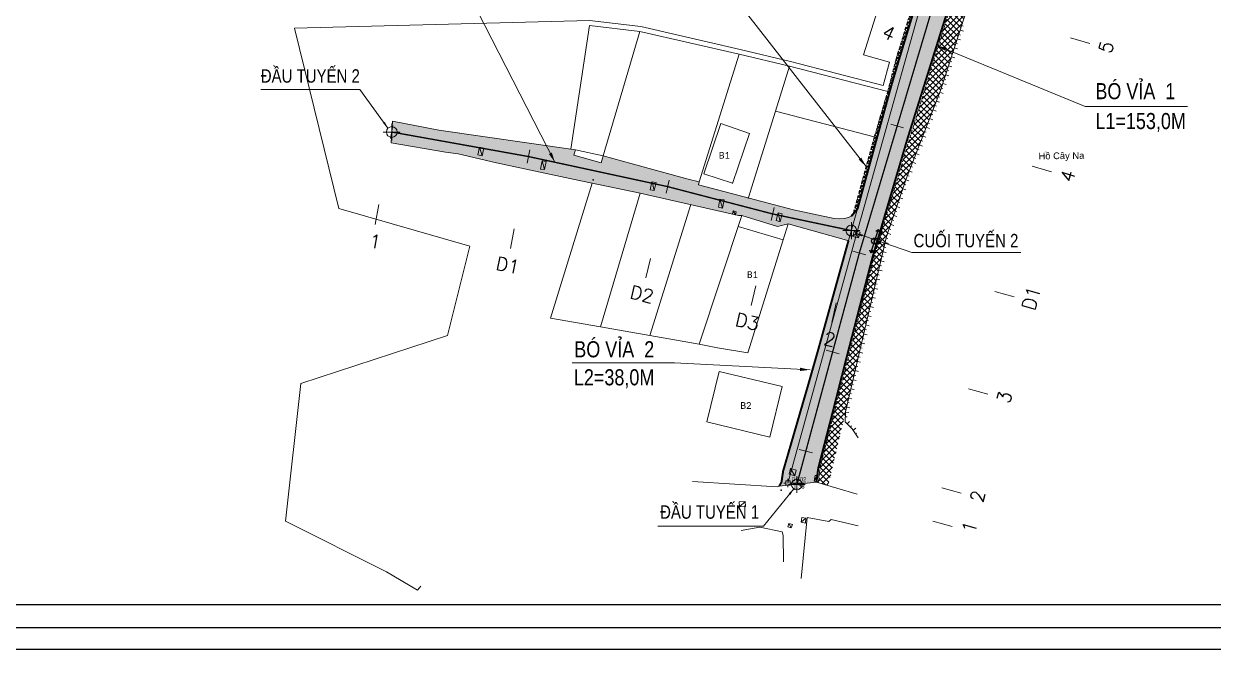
# Model space of a CAD drawing. Header units: metres. Extents: x 596585 to 599449, y 2303977 to 2307363.
# Drawn here: x 598563.7 to 598741.1, y 2304619.1 to 2304712.4 of the extents above; entities that cross this region are included whole.
import ezdxf
from ezdxf.enums import TextEntityAlignment as Align

# ---------------------------------------------------------------- set-up
doc = ezdxf.new("R2010")
doc.units = ezdxf.units.M
doc.header["$MEASUREMENT"] = 0
doc.header["$PDMODE"] = 2
doc.header["$PDSIZE"] = 0.1
doc.linetypes.add('CENTERX2', pattern=[4, 2.5, -0.5, 0.5, -0.5])
doc.linetypes.add('HIDDEN', pattern=[0.375, 0.25, -0.125])
for name, color, linetype in [('Diep_Layer8', 8, 'Continuous'), ('duong', 3, 'Continuous'), ('ga', 5, 'Continuous'), ('GHI CHU', 7, 'Continuous'), ('GHICHU', 7, 'Continuous'), ('KHUNGTEN', 5, 'Continuous'), ('KYHIEU', 250, 'Continuous'), ('pntelev', 2, 'Continuous'), ('thep', 2, 'Continuous'), ('tram', 6, 'Continuous'), ('TUYEN', 7, 'Continuous')]:
    doc.layers.add(name, color=color, linetype=linetype)
for name, color, linetype, lineweight in [('LC Dim', 8, 'Continuous', 18), ('LC Hatch', 252, 'Continuous', 9), ('LC Khac', 4, 'Continuous', 9), ('LC MANH DUT', 35, 'HIDDEN', 5), ('LC Net dam 1', 30, 'Continuous', 30), ('LC Text2', 7, 'Continuous', 25), ('Level 10', 7, 'Continuous', 0), ('Level 46', 7, 'Continuous', 0)]:
    doc.layers.add(name, color=color, linetype=linetype, lineweight=lineweight)
doc.styles.add('ghi chu', font='arial.ttf')
doc.styles.add('Legend', font='calibri.ttf')
doc.styles.add('STYLE1', font='')
doc.styles.add('T2', font='', dxfattribs={"width": 0.8})
doc.styles.add('TENCOC', font='Vnromanc.shx')
doc.styles.get('STYLE1').set_extended_font_data('.VnArial')
doc.styles.get('T2').set_extended_font_data('.VnArialH')
doc.dimstyles.get("Standard").update_dxf_attribs({"dimtxt": 0.18, "dimasz": 0.18, "dimexe": 0.18, "dimexo": 0.0625, "dimgap": 0.09, "dimtad": 0, "dimtih": 1, "dimtoh": 1, "dimdec": 4, "dimzin": 0, "dimdsep": 46, "dimtxsty": 'Standard', "dimcen": 0.09, "dimadec": 0, "dimazin": 0, "dimtfac": 1, "dimtdec": 4, "dimtofl": 0, "dimtmove": 0, "dimatfit": 3, "dimfxl": 1, "dimtolj": 1, "dimtzin": 0, "dimarcsym": 0})

# ---------------------------------------------------------------- blocks, each defined once
blk = doc.blocks.new('dj')
at = {"layer": 'Diep_Layer8', "color": 6}
blk.add_line((598291.76, 2304639.49), (598295.46, 2304639.49), dxfattribs=at)
for points in [[(598292.14, 2304639.81), (598291.76, 2304639.49)], [(598292.14, 2304639.17), (598291.76, 2304639.49)], [(598295.07, 2304639.81), (598295.46, 2304639.49)], [(598295.07, 2304639.17), (598295.46, 2304639.49)]]:
    blk.add_lwpolyline(points, dxfattribs=at)
blk.add_circle((598293.61, 2304639.49), 0.459, dxfattribs=at)
blk = doc.blocks.new('dc')
at = {"layer": 'KYHIEU', "color": 1, "lineweight": 0}
blk.add_lwpolyline([(-0.5, -0.5), (0.5, -0.5), (0.5, 0.5), (-0.5, 0.5)], close=True, dxfattribs=at)
at = {"layer": 'KYHIEU', "color": 1, "lineweight": 0, "const_width": 0.025}
blk.add_lwpolyline([(-0.04, 0, 1), (0.04, 0, 1)], format="xyb", close=True, dxfattribs=at)
at = {"layer": 'KYHIEU', "color": 1, "lineweight": 0}
for points in [[(0, 0.5), (0, 1)], [(0.5, 0), (1, 0)], [(-0.5, 0), (-1, 0)], [(0, -0.5), (0, -1)]]:
    blk.add_lwpolyline(points, dxfattribs=at)
blk = doc.blocks.new('a2')
at = {"layer": 'Defpoints', "flags": 128}
blk.add_lwpolyline([(297, 102.51), (0, 102.51), (0, -102.51), (297, -102.51)], close=True, dxfattribs=at)
at = {"layer": 'KHUNGTEN'}
blk.add_lwpolyline([(295.89, -100.5), (10, -100.5), (10, 101.39), (295.89, 101.39)], close=True, dxfattribs=at)
at = {"layer": 'thep'}
blk.add_lwpolyline([(293.77, -98.38), (12.11, -98.38), (12.11, 99.28), (293.77, 99.28)], close=True, dxfattribs=at)
blk = doc.blocks.new('bu lon')
at = {"layer": 'LC Khac', "color": 9}
for p, q in [((0.79, 0), (-0.79, 0)), ((0, -0.79), (0, 0.79))]:
    blk.add_line(p, q, dxfattribs=at)
at = {"layer": 'LC Khac', "color": 7}
blk.add_circle((0, 0), 0.5, dxfattribs=at)
blk = doc.blocks.new('MM')
at = {"layer": 'LC Khac', "xscale": 2.289702860291335, "yscale": 2.289702860291335, "zscale": 2.289702860291335}
blk.add_blockref('bu lon', (0, 0), dxfattribs=at)
blk = doc.blocks.new('COCTRENTUYEN')
at = {"layer": 'TUYEN', "color": 2, "lineweight": 0}
for p, q in [((40.81, 66.62), (43.69, 65.76)), ((-60.26, 53.55), (-60.61, 51.58)), ((14.01, 53.74), (15.93, 53.17)), ((-39.83, 49.89), (-40.21, 47.92)), ((35.1, 47.45), (37.97, 46.6)), ((-19.05, 45.39), (-19.51, 43.44)), ((-3.37, 41.31), (-3.83, 39.37)), ((8.33, 38.84), (7.92, 36.89)), ((8.37, 34.81), (10.3, 34.26)), ((29.54, 28.8), (32.42, 27.98)), ((4.37, 20.01), (6.3, 19.49)), ((25.61, 14.27), (28.51, 13.49)), ((0.37, 5.22), (2.31, 4.7)), ((-0.97, 0.26), (0.97, -0.26)), ((21.61, -0.52), (24.51, -1.3)), ((20.27, -5.48), (23.17, -6.26))]:
    blk.add_line(p, q, dxfattribs=at)
at = {"layer": 'TUYEN', "color": 4, "lineweight": 0}
for p, q in [((-62.37, 41.74), (-62.9, 38.78)), ((-42.15, 38.11), (-42.74, 35.17)), ((-21.83, 33.72), (-22.52, 30.8)), ((-6.12, 29.63), (-6.81, 26.71)), ((5.86, 27.1), (5.24, 24.17))]:
    blk.add_line(p, q, dxfattribs=at)
at = {"layer": 'TUYEN', "color": 1, "linetype": 'CENTERX2', "lineweight": 40, "const_width": 0.2}
blk.add_lwpolyline([(0, 0), (9.33, 34.54), (26.36, 91.65), (41.92, 141.27), (44.53, 156.91), (53.43, 191.27, -0.195591), (64.67, 206.38), (105, 230.82), (130.47, 246.16), (140.63, 251.35), (151.4, 256.94)], format="xyb", dxfattribs=at)
blk.add_lwpolyline([(-60.43, 52.56), (-40.02, 48.9), (-19.28, 44.42), (-3.6, 40.34), (8.13, 37.86)], dxfattribs=at)
at = {"layer": 'LC MANH DUT', "xscale": 0.6987324145411622, "yscale": 0.6987324145411622, "zscale": 0.6987324145411622, "rotation": 359.999216292062}
for p in [(-60.43, 52.56), (8.13, 37.86), (0, 0)]:
    blk.add_blockref('MM', p, dxfattribs=at)
at = {"layer": 'LC Text2', "style": 'T2', "width": 0.8}
for s, p in [('®Çu tuyÕn 2', (-79.97, 59.92, 0)), ('cuèi tuyÕn 2', (17.41, 35.37, 0)), ('®Çu tuyÕn 1', (-20.4, -5.11, 0))]:
    blk.add_text(s, height=2, rotation=0.0008, dxfattribs=at).set_placement(p)
at = {"layer": 'TUYEN', "color": 3, "lineweight": 0, "style": 'TENCOC'}
blk.add_text('4', height=2, rotation=334.3625, dxfattribs=at).set_placement((12.52, 66.77))
at = {"layer": 'TUYEN', "color": 2, "lineweight": 0, "style": 'TENCOC'}
for s, rotation, p in [('5', 73.401, (46.85, 64.12)), ('4', 73.401, (41.12, 44.91)), ('D1', 74.1382, (35.45, 25.83)), ('3', 74.8754, (31.71, 11.93)), ('2', 74.8754, (27.71, -2.86)), ('1', 74.8754, (26.49, -7.41))]:
    blk.add_text(s, height=2, rotation=rotation, dxfattribs=at).set_placement(p)
at = {"layer": 'TUYEN', "color": 4, "lineweight": 0, "style": 'TENCOC'}
for s, rotation, p in [('1', 349.8332, (-63.94, 35.42)), ('D1', 348.8133, (-45.05, 32.06)), ('D2', 346.6036, (-25.05, 27.8)), ('D3', 346.7523, (-9.33, 23.71)), ('2', 348.0908, (3.86, 20.88))]:
    blk.add_text(s, height=2, rotation=rotation, dxfattribs=at).set_placement(p)
at = {"layer": 'LC Dim', "lineweight": 0}
for points in [[(-61, 53.14), (-65.18, 58.89), (-79.95, 58.89)], [(8.82, 37.46, 0), (17.16, 34.58, 0), (33.42, 34.58, 0)], [(-0.46, -0.65, 0), (-4.96, -6.24, 0), (-20.75, -6.24, 0)]]:
    blk.add_leader(points, dimstyle='Standard', override={"dimasz": 1, "dimgap": 0.09, "dimtad": 0, "dimdsep": 0, "dimtix": 1, "dimlwd": 0, "dimlwe": 0}, dxfattribs=at)

msp = doc.modelspace()

# ---------------------------------------------------------------- hatches: boundary and pattern name
at = {"layer": 'Diep_Layer8', "linetype": 'Continuous', "lineweight": 0}
h = msp.add_hatch(dxfattribs=at)
h.set_pattern_fill('ANSI37', color=256, scale=5, angle=90)
h.set_pattern_definition([(135, (598794.32397, 2304714.68224), (-0.4419417, -0.4419417), []), (225, (598794.32397, 2304714.68224), (0.4419417, -0.4419417), [])])
h.paths.add_polyline_path([(598707.916, 2304725.379), (598708.894, 2304730.005), (598715.459, 2304749.771), (598719.115, 2304757.639), (598721.071, 2304765.885), (598726.487, 2304782.815), (598724.217, 2304783.924), (598726.765, 2304789.742), (598725.873, 2304790.199), (598723.609, 2304784.33), (598721.826, 2304778.186), (598721.755, 2304777.965), (598722.024, 2304777.878), (598718.343, 2304766.689), (598715.317, 2304757.384), (598709.663, 2304739.512), (598703.895, 2304721.14), (598695.775, 2304695.029), (598690.552, 2304677.612), (598686.539, 2304661.891), (598682.453, 2304646.05), (598682.237, 2304643.921), (598683.702, 2304643.493), (598692.425, 2304680.631), (598695.277, 2304689.106), (598700.478, 2304702.415)])
h = msp.add_hatch(dxfattribs=at)
h.set_pattern_fill('ANSI37', color=256, scale=3, angle=90)
h.set_pattern_definition([(135, (598794.32397, 2304714.68224), (-0.265165, -0.265165), []), (225, (598794.32397, 2304714.68224), (0.265165, -0.265165), [])])
edge = h.paths.add_edge_path()
edge.add_line((598698.751, 2304721.855), (598700.003, 2304725.738))
edge.add_line((598700.003, 2304725.738), (598699.73, 2304726.233))
edge.add_line((598699.73, 2304726.233), (598699.636, 2304725.709))
edge.add_line((598699.636, 2304725.709), (598698.327, 2304721.62))
edge.add_line((598698.327, 2304721.62), (598695.73, 2304713.282))
edge.add_line((598695.73, 2304713.282), (598693.837, 2304707.156))
edge.add_line((598693.837, 2304707.156), (598692.586, 2304702.279))
edge.add_line((598692.586, 2304702.279), (598690.59, 2304695.5))
edge.add_line((598690.59, 2304695.5), (598687.394, 2304683.914))
edge.add_line((598687.394, 2304683.914), (598688.077, 2304684.751))
edge.add_line((598688.077, 2304684.751), (598688.785, 2304687.346))
edge.add_line((598688.785, 2304687.346), (598693.04, 2304702.842))
edge.add_line((598693.04, 2304702.842), (598694.253, 2304706.96))
edge.add_line((598694.253, 2304706.96), (598696.137, 2304713.164))
edge.add_line((598696.137, 2304713.164), (598698.789, 2304721.834))
at = {"layer": 'LC Hatch', "linetype": 'HIDDEN', "lineweight": 0, "ltscale": 2.5}
h = msp.add_hatch(dxfattribs=at)
h.set_pattern_fill('AR-SAND', color=256, scale=0.5, angle=90)
h.set_pattern_definition([(127.5, (0, 0), (-0.9634118845, -0.03149667905), [0, -0.76, 0, -0.85, 0, -0.8125]), (97.5, (0, 0), (-1.4110730326, 0.8848883526), [0, -0.41, 0, -0.685, 0, -0.2625]), (57.5, (-4e-17, -0.615), (-0.00282952677, 1.55707093088), [0, -0.25, 0, -0.9, 0, -1.175]), (47.5, (-4e-17, -0.615), (-0.4388377825, 1.5030633023), [0, -0.125, 0, -0.59, 0, -0.675])])
h.paths.add_polyline_path([(598725.873, 2304790.199), (598725.691, 2304799.768), (598727.758, 2304807.872), (598728.516, 2304811.059), (598728.981, 2304813.011), (598729.31, 2304814.302), (598730.219, 2304818.39), (598731.534, 2304822.932), (598734.135, 2304832.136), (598735.774, 2304838.237), (598736.9, 2304841.026), (598739.96, 2304843.165), (598739.049, 2304844.276), (598742.775, 2304846.845), (598744.091, 2304847.911), (598749.356, 2304851.358), (598753.979, 2304854.255), (598757.952, 2304856.668), (598761.563, 2304858.746), (598765.024, 2304860.903), (598766.468, 2304861.572), (598769.883, 2304863.818), (598776.646, 2304867.917), (598784.591, 2304872.841), (598791.531, 2304876.896), (598795.282, 2304879.234), (598799.419, 2304881.734), (598806.419, 2304885.731), (598809.194, 2304887.569), (598809.363, 2304887.366), (598813.37, 2304889.811), (598815.837, 2304891.126), (598818.104, 2304892.45), (598821.651, 2304894.763), (598824.701, 2304896.386), (598823.845, 2304898.325), (598820.949, 2304896.977), (598808.446, 2304891.556), (598804.272, 2304888.298), (598800.814, 2304886.255), (598796.868, 2304883.962), (598785.074, 2304877.111), (598781.27, 2304874.823), (598777.708, 2304872.797), (598767.315, 2304867.18), (598765.608, 2304866.127), (598747.746, 2304854.766), (598737.644, 2304848.838), (598736.017, 2304847.534), (598732.275, 2304843.087), (598733.289, 2304842.288), (598733.087, 2304841.821), (598730.533, 2304836.867), (598726.996, 2304821.358), (598725, 2304815.335), (598724.929, 2304811.794), (598722.688, 2304805.26), (598719.938, 2304796.668), (598718.611, 2304793.013), (598718.926, 2304792.903), (598716.251, 2304781.576), (598716.011, 2304780.366), (598711.943, 2304766.604), (598708.327, 2304754.291), (598707.526, 2304751.514), (598705.885, 2304746.709), (598704.786, 2304742.751), (598704.047, 2304739.412), (598703.88, 2304739.374), (598701.684, 2304731.753), (598700.525, 2304728.067), (598700.003, 2304725.738), (598698.751, 2304721.855), (598698.789, 2304721.834), (598696.137, 2304713.164), (598694.253, 2304706.96), (598693.04, 2304702.842), (598688.785, 2304687.346), (598688.077, 2304684.751), (598686.739, 2304680.057), (598682.182, 2304663.63), (598680.959, 2304659.339), (598676.991, 2304645.685), (598676.739, 2304644.007), (598676.4, 2304643.428), (598681.955, 2304644.003), (598682.231, 2304646.111), (598686.295, 2304661.976), (598690.356, 2304677.655), (598695.519, 2304695.167), (598703.677, 2304721.191), (598709.433, 2304739.612), (598715.186, 2304757.546), (598718.109, 2304766.677), (598721.826, 2304778.186), (598723.609, 2304784.33)])
at = {"layer": 'LC Hatch', "linetype": 'Continuous', "lineweight": 0}
h = msp.add_hatch(dxfattribs=at)
h.set_pattern_fill('AR-CONC', color=256, scale=0.3, angle=90)
h.set_pattern_definition([(140, (598794.324, 2304714.6822), (0.188256, 2.15178), [0.225, -2.475]), (85, (598794.324, 2304714.6822), (-2.256576, -0.416254), [0.18, -1.98]), (190.4514, (598794.3397, 2304714.8616), (-2.06832, 1.735527), [0.19122, -2.103426]), (136.1842, (598793.724, 2304714.6822), (0.496558, 3.201724), [0.3375, -3.7125]), (186.6356, (598793.7653, 2304714.949), (-2.922356, 2.803986), [0.28683, -3.15514]), (81.1842, (598793.724, 2304714.6822), (-2.922356, 2.803986), [0.27, -2.97]), (111, (598793.874, 2304714.9822), (1.207857, 1.790721), [0.225, -2.475]), (56, (598793.874, 2304714.9822), (-2.17545, 0.729946), [0.18, -1.98]), (161.4514, (598793.9746, 2304715.1315), (-0.967593, 2.520667), [0.19122, -2.103426]), (127.5, (598794.324, 2304714.68224), (-0.9986816, 0.0364796), [0, -1.956, 0, -2.01, 0, -1.9875]), (97.5, (598794.324, 2304714.6822), (-1.183235, 0.7892086), [0, -1.146, 0, -1.911, 0, -0.7575]), (57.5, (598794.324, 2304714.01324), (0.0676646, 1.6014673), [0, -0.75, 0, -2.34, 0, -3.105]), (47.5, (598794.324, 2304713.7132), (-0.300315, 1.749559), [0, -0.975, 0, -1.554, 0, -2.205])])
h.paths.add_polyline_path([(598654.475, 2304691.463), (598650.155, 2304692.668), (598649.857, 2304691.624), (598645.785, 2304692.776), (598646.022, 2304693.563), (598625.599, 2304696.493), (598618.71, 2304697.839), (598618.491, 2304694.629), (598626.627, 2304693.219), (598628.52, 2304692.961), (598634.211, 2304691.628), (598645.855, 2304689.132), (598655.656, 2304687.121), (598670.319, 2304683.793), (598670.822, 2304683.769), (598676.161, 2304682.138), (598677.754, 2304682.533), (598686.438, 2304680.116), (598686.739, 2304680.057), (598688.077, 2304684.751), (598687.394, 2304683.914), (598687.145, 2304683.661), (598686.735, 2304683.471), (598686.147, 2304683.332), (598685.351, 2304683.267), (598684.617, 2304683.356), (598678.52, 2304684.629), (598664.341, 2304688.332), (598664.48, 2304688.793), (598662.818, 2304689.206)])

# ---------------------------------------------------------------- linework, layer by layer
at = {"layer": 'Diep_Layer8', "linetype": 'Continuous', "lineweight": 0}
for p, q in [((598703.617, 2304712.105), (598703.854, 2304712.028)), ((598702.969, 2304710.107), (598703.445, 2304709.953)), ((598703.185, 2304710.773), (598703.423, 2304710.696)), ((598703.401, 2304711.439), (598703.876, 2304711.285)), ((598702.322, 2304708.109), (598702.56, 2304708.032)), ((598702.538, 2304708.775), (598703.014, 2304708.621)), ((598702.754, 2304709.441), (598702.992, 2304709.364)), ((598701.891, 2304706.777), (598702.129, 2304706.7)), ((598702.107, 2304707.443), (598702.582, 2304707.289)), ((598701.244, 2304704.779), (598701.72, 2304704.625)), ((598701.46, 2304705.445), (598701.697, 2304705.368)), ((598701.675, 2304706.111), (598702.151, 2304705.957)), ((598700.597, 2304702.782), (598700.835, 2304702.705)), ((598700.812, 2304703.448), (598701.288, 2304703.294)), ((598701.028, 2304704.114), (598701.266, 2304704.036)), ((598699.865, 2304700.846), (598700.33, 2304700.664)), ((598700.119, 2304701.498), (598700.352, 2304701.407)), ((598700.374, 2304702.15), (598700.84, 2304701.968)), ((598699.355, 2304699.542), (598699.821, 2304699.36)), ((598699.61, 2304700.194), (598699.843, 2304700.103)), ((598698.591, 2304697.586), (598698.824, 2304697.495)), ((598698.846, 2304698.238), (598699.311, 2304698.056)), ((598699.1, 2304698.89), (598699.333, 2304698.799)), ((598697.826, 2304695.63), (598698.292, 2304695.448)), ((598698.081, 2304696.282), (598698.314, 2304696.191)), ((598698.336, 2304696.934), (598698.802, 2304696.752)), ((598697.317, 2304694.326), (598697.783, 2304694.144)), ((598697.572, 2304694.978), (598697.804, 2304694.887)), ((598696.552, 2304692.37), (598696.785, 2304692.279)), ((598696.807, 2304693.022), (598697.273, 2304692.84)), ((598697.062, 2304693.674), (598697.295, 2304693.583)), ((598695.788, 2304690.414), (598696.254, 2304690.232)), ((598696.043, 2304691.066), (598696.276, 2304690.975)), ((598696.298, 2304691.718), (598696.763, 2304691.536)), ((598695.047, 2304688.424), (598695.284, 2304688.344)), ((598695.271, 2304689.087), (598695.745, 2304688.928)), ((598695.533, 2304689.762), (598695.766, 2304689.671)), ((598694.601, 2304687.097), (598694.838, 2304687.017)), ((598694.824, 2304687.76), (598695.298, 2304687.601)), ((598693.931, 2304685.107), (598694.405, 2304684.947)), ((598694.154, 2304685.77), (598694.391, 2304685.69)), ((598694.378, 2304686.433), (598694.852, 2304686.274)), ((598693.261, 2304683.116), (598693.498, 2304683.037)), ((598693.485, 2304683.78), (598693.958, 2304683.62)), ((598693.708, 2304684.443), (598693.945, 2304684.363)), ((598692.815, 2304681.789), (598693.052, 2304681.71)), ((598693.038, 2304682.453), (598693.512, 2304682.293)), ((598692.214, 2304679.731), (598692.7, 2304679.616)), ((598692.374, 2304680.412), (598692.617, 2304680.355)), ((598692.592, 2304681.126), (598693.065, 2304680.966)), ((598691.893, 2304678.368), (598692.38, 2304678.254)), ((598692.053, 2304679.049), (598692.297, 2304678.992)), ((598691.413, 2304676.323), (598691.657, 2304676.266)), ((598691.573, 2304677.005), (598692.06, 2304676.891)), ((598691.733, 2304677.686), (598691.977, 2304677.629)), ((598690.933, 2304674.279), (598691.42, 2304674.165)), ((598691.093, 2304674.961), (598691.336, 2304674.903)), ((598691.253, 2304675.642), (598691.74, 2304675.528)), ((598690.613, 2304672.916), (598691.1, 2304672.802)), ((598690.773, 2304673.598), (598691.016, 2304673.541)), ((598690.133, 2304670.872), (598690.376, 2304670.815)), ((598690.293, 2304671.553), (598690.779, 2304671.439)), ((598690.453, 2304672.235), (598690.696, 2304672.178)), ((598689.813, 2304669.509), (598690.056, 2304669.452)), ((598689.973, 2304670.19), (598690.459, 2304670.076)), ((598689.332, 2304667.465), (598689.819, 2304667.35)), ((598689.492, 2304668.146), (598689.736, 2304668.089)), ((598689.652, 2304668.828), (598690.139, 2304668.713)), ((598688.852, 2304665.42), (598689.095, 2304665.363)), ((598689.012, 2304666.102), (598689.499, 2304665.987)), ((598689.172, 2304666.783), (598689.416, 2304666.726)), ((598688.532, 2304664.057), (598688.775, 2304664)), ((598688.692, 2304664.739), (598689.179, 2304664.624)), ((598688.052, 2304662.013), (598688.539, 2304661.899)), ((598688.212, 2304662.694), (598688.455, 2304662.637)), ((598688.372, 2304663.376), (598688.859, 2304663.262)), ((598687.732, 2304660.65), (598688.218, 2304660.536)), ((598687.892, 2304661.332), (598688.135, 2304661.274)), ((598687.251, 2304658.606), (598687.495, 2304658.549)), ((598687.411, 2304659.287), (598687.898, 2304659.173)), ((598687.572, 2304659.969), (598687.815, 2304659.911)), ((598686.771, 2304656.561), (598687.258, 2304656.447)), ((598686.931, 2304657.243), (598687.175, 2304657.186)), ((598687.091, 2304657.924), (598687.578, 2304657.81)), ((598686.451, 2304655.198), (598686.938, 2304655.084)), ((598686.611, 2304655.88), (598686.855, 2304655.823)), ((598686.271, 2304653.741), (598686.521, 2304653.734)), ((598686.289, 2304654.441), (598686.789, 2304654.427)), ((598686.536, 2304652.728), (598686.888, 2304653.082)), ((598687.033, 2304652.234), (598687.209, 2304652.412)), ((598687.414, 2304651.788), (598687.835, 2304652.058)), ((598687.792, 2304651.199), (598688.002, 2304651.334))]:
    msp.add_line(p, q, dxfattribs=at)
at = {"layer": 'duong', "linetype": 'HIDDEN', "lineweight": 0, "ltscale": 2}
for p, q in [((598693.837, 2304707.156), (598695.73, 2304713.282)), ((598692.586, 2304702.279), (598693.837, 2304707.156)), ((598690.59, 2304695.5), (598692.586, 2304702.279)), ((598690.59, 2304695.5), (598687.394, 2304683.914))]:
    msp.add_line(p, q, dxfattribs=at)
at = {"layer": 'duong', "color": 4, "linetype": 'Continuous', "lineweight": 0}
for p, q in [((598694.253, 2304706.96), (598696.137, 2304713.164)), ((598693.04, 2304702.842), (598694.253, 2304706.96)), ((598688.785, 2304687.346), (598693.04, 2304702.842)), ((598618.71, 2304697.839), (598618.491, 2304694.629)), ((598625.599, 2304696.493), (598618.71, 2304697.839)), ((598646.022, 2304693.563), (598625.599, 2304696.493)), ((598618.491, 2304694.629), (598626.627, 2304693.219)), ((598626.627, 2304693.219), (598628.52, 2304692.961)), ((598628.52, 2304692.961), (598634.211, 2304691.628)), ((598645.785, 2304692.776), (598646.022, 2304693.563)), ((598649.857, 2304691.624), (598645.785, 2304692.776)), ((598646.022, 2304693.563), (598650.155, 2304692.668)), ((598650.155, 2304692.668), (598649.857, 2304691.624)), ((598654.475, 2304691.463), (598650.155, 2304692.668)), ((598634.211, 2304691.628), (598645.855, 2304689.132)), ((598662.818, 2304689.206), (598654.475, 2304691.463)), ((598645.855, 2304689.132), (598655.656, 2304687.121)), ((598664.48, 2304688.793), (598662.818, 2304689.206)), ((598664.341, 2304688.332), (598664.48, 2304688.793)), ((598655.656, 2304687.121), (598670.319, 2304683.793)), ((598678.52, 2304684.629), (598664.341, 2304688.332)), ((598688.077, 2304684.751), (598688.785, 2304687.346)), ((598670.319, 2304683.793), (598670.822, 2304683.769)), ((598676.161, 2304682.138), (598670.822, 2304683.769)), ((598684.617, 2304683.356), (598678.52, 2304684.629)), ((598685.351, 2304683.267), (598684.617, 2304683.356)), ((598686.147, 2304683.332), (598685.351, 2304683.267)), ((598686.735, 2304683.471), (598686.147, 2304683.332)), ((598687.145, 2304683.661), (598686.735, 2304683.471)), ((598687.394, 2304683.914), (598687.145, 2304683.661)), ((598688.077, 2304684.751), (598687.394, 2304683.914)), ((598676.161, 2304682.138), (598677.754, 2304682.533)), ((598686.438, 2304680.116), (598677.754, 2304682.533)), ((598682.182, 2304663.63), (598686.739, 2304680.057)), ((598686.739, 2304680.057), (598686.438, 2304680.116)), ((598684.649, 2304655.487), (598689.82, 2304675.63)), ((598680.959, 2304659.339), (598682.182, 2304663.63)), ((598676.991, 2304645.685), (598680.959, 2304659.339)), ((598663.45, 2304644.135), (598676.11, 2304643.335)), ((598676.739, 2304644.007), (598676.991, 2304645.685)), ((598676.11, 2304643.335), (598676.4, 2304643.428)), ((598676.4, 2304643.428), (598676.739, 2304644.007)), ((598679.695, 2304629.672), (598680.55, 2304638.755)), ((598680.55, 2304638.755), (598683.821, 2304638.144)), ((598673.521, 2304637.281), (598670.712, 2304636.792)), ((598676.828, 2304636.596), (598673.521, 2304637.281)), ((598683.821, 2304638.144), (598684.143, 2304638.425)), ((598684.143, 2304638.425), (598688.178, 2304637.502)), ((598676.977, 2304636.085), (598676.828, 2304636.596)), ((598677.054, 2304632.138), (598676.977, 2304636.085))]:
    msp.add_line(p, q, dxfattribs=at)
at = {"layer": 'duong', "color": 4, "linetype": 'Continuous', "lineweight": 0, "flags": 128}
for points in [[(598721.826, 2304778.186), (598718.109, 2304766.677), (598715.186, 2304757.546), (598709.433, 2304739.612), (598703.677, 2304721.191), (598695.519, 2304695.167), (598690.356, 2304677.655), (598686.295, 2304661.976), (598682.231, 2304646.111), (598681.955, 2304644.003), (598688.035, 2304642.228)], [(598686.739, 2304680.057), (598688.077, 2304684.751)], [(598688.077, 2304684.751), (598686.739, 2304680.057)], [(598681.955, 2304644.003), (598676.4, 2304643.428)]]:
    msp.add_lwpolyline(points, dxfattribs=at)
at = {"layer": 'duong', "linetype": 'HIDDEN', "lineweight": 0, "ltscale": 2, "flags": 128}
msp.add_lwpolyline([(598682.237, 2304643.921), (598682.453, 2304646.05), (598686.539, 2304661.891), (598690.552, 2304677.612), (598695.775, 2304695.029), (598703.895, 2304721.14), (598709.663, 2304739.512), (598715.317, 2304757.384), (598718.343, 2304766.689), (598722.024, 2304777.878)], dxfattribs=at)
at = {"layer": 'ga', "linetype": 'Continuous', "lineweight": 0}
for p, q in [((598631.442, 2304692.803), (598631.705, 2304693.956)), ((598631.705, 2304693.956), (598632.335, 2304693.843)), ((598632.072, 2304692.691), (598632.335, 2304693.843)), ((598640.795, 2304690.708), (598641.036, 2304691.938)), ((598641.388, 2304690.63), (598640.795, 2304690.708)), ((598641.388, 2304690.63), (598641.622, 2304691.823)), ((598687.393, 2304680.657), (598687.626, 2304681.532)), ((598688.237, 2304680.435), (598688.469, 2304681.31)), ((598687.393, 2304680.657), (598688.237, 2304680.435)), ((598681.637, 2304644.142), (598682.083, 2304644.985)), ((598671.344, 2304641.111), (598670.438, 2304641.076)), ((598670.438, 2304641.076), (598670.467, 2304640.331)), ((598671.344, 2304641.111), (598670.467, 2304640.331)), ((598671.344, 2304641.111), (598671.372, 2304640.366)), ((598671.372, 2304640.366), (598670.467, 2304640.331)), ((598679.686, 2304638.048), (598679.754, 2304638.764)), ((598680.368, 2304638.63), (598679.686, 2304638.048)), ((598680.3, 2304637.914), (598679.686, 2304638.048)), ((598680.3, 2304637.914), (598680.368, 2304638.63))]:
    msp.add_line(p, q, dxfattribs=at)
at = {"layer": 'ga', "linetype": 'Continuous', "lineweight": 0, "flags": 128}
for points in [[(598632.072, 2304692.691), (598631.705, 2304693.956)], [(598631.442, 2304692.803), (598632.072, 2304692.691)], [(598641.036, 2304691.938), (598641.622, 2304691.823)], [(598641.388, 2304690.63), (598641.036, 2304691.938)], [(598657.135, 2304687.626), (598657.409, 2304688.82)], [(598657.409, 2304688.82), (598658.024, 2304688.679)], [(598657.444, 2304688.812), (598657.751, 2304687.485)], [(598657.751, 2304687.485), (598658.024, 2304688.679)], [(598657.751, 2304687.485), (598657.135, 2304687.626)], [(598667.335, 2304685.022), (598667.56, 2304686.24)], [(598667.945, 2304684.896), (598667.335, 2304685.022)], [(598668.17, 2304686.114), (598667.56, 2304686.24), (598667.945, 2304684.896)], [(598667.945, 2304684.896), (598668.17, 2304686.114)], [(598669.523, 2304684.478), (598669.414, 2304683.998)], [(598669.523, 2304684.478), (598669.982, 2304684.339)], [(598669.881, 2304683.892), (598669.523, 2304684.478)], [(598669.982, 2304684.339), (598669.881, 2304683.892)], [(598675.96, 2304683.027), (598676.252, 2304684.188)], [(598676.252, 2304684.188), (598676.836, 2304684.022)], [(598676.544, 2304682.861), (598676.252, 2304684.188)], [(598676.544, 2304682.861), (598676.836, 2304684.022)], [(598676.544, 2304682.861), (598675.96, 2304683.027)], [(598688.469, 2304681.31), (598687.626, 2304681.534), (598688.237, 2304680.435)], [(598678.724, 2304644.95), (598677.871, 2304645.192), (598678.101, 2304646.034), (598678.95, 2304645.808), (598678.724, 2304644.95), (598678.101, 2304646.034)], [(598681.637, 2304644.142), (598681.757, 2304645.013), (598682.083, 2304644.985)], [(598681.637, 2304644.142), (598681.969, 2304644.112)], [(598679.754, 2304638.764), (598680.368, 2304638.63)], [(598677.668, 2304637.372), (598677.846, 2304637.861)], [(598677.668, 2304637.372), (598678.185, 2304637.214), (598677.846, 2304637.861)], [(598678.363, 2304637.704), (598677.846, 2304637.861)], [(598678.185, 2304637.214), (598678.363, 2304637.704)]]:
    msp.add_lwpolyline(points, dxfattribs=at)
at = {"layer": 'GHICHU', "lineweight": 0}
msp.add_line((598678.336, 2304643.886), (598680.39, 2304643.886), dxfattribs=at)
msp.add_line((598678.336, 2304643.886), (598680.39, 2304643.886), dxfattribs=at)
at = {"layer": 'LC Net dam 1', "linetype": 'HIDDEN', "lineweight": 0, "ltscale": 2.5, "const_width": 0.3, "flags": 128}
for points in [[(598725.873, 2304790.199), (598723.609, 2304784.33), (598721.826, 2304778.186), (598718.109, 2304766.677), (598715.186, 2304757.546), (598709.433, 2304739.612), (598703.677, 2304721.191), (598695.519, 2304695.167), (598690.356, 2304677.655), (598689.82, 2304675.63), (598686.295, 2304661.976), (598684.649, 2304655.487), (598682.231, 2304646.111), (598681.955, 2304644.003)], [(598687.145, 2304683.661), (598688.077, 2304684.751), (598688.785, 2304687.346), (598693.04, 2304702.842), (598694.253, 2304706.96), (598696.137, 2304713.164), (598698.789, 2304721.834), (598698.751, 2304721.855), (598700.003, 2304725.738)], [(598676.4, 2304643.428), (598676.739, 2304644.007), (598676.991, 2304645.685), (598680.959, 2304659.339), (598682.182, 2304663.63), (598686.739, 2304680.057)]]:
    msp.add_lwpolyline(points, dxfattribs=at)
at = {"layer": 'Level 10', "color": 8, "linetype": 'ByBlock', "lineweight": 13}
for p, q in [((598648.09, 2304712.12), (598645.319, 2304693.664)), ((598655.62, 2304711.22), (598648.09, 2304712.12)), ((598655.62, 2304711.22), (598650.155, 2304692.668)), ((598670.43, 2304707.82), (598655.62, 2304711.22)), ((598670.43, 2304707.82), (598664.48, 2304688.793)), ((598677.92, 2304706.05), (598670.43, 2304707.82)), ((598677.92, 2304706.05), (598675.84, 2304699.35)), ((598692.586, 2304702.279), (598677.92, 2304706.05)), ((598675.84, 2304699.35), (598671.78, 2304686.33)), ((598690.59, 2304695.5), (598675.84, 2304699.35)), ((598642.26, 2304668.45), (598648.477, 2304688.594)), ((598655.656, 2304687.121), (598649.72, 2304667.16)), ((598663.211, 2304685.406), (598657.08, 2304665.88)), ((598670.822, 2304683.769), (598664.44, 2304664.6)), ((598670.286, 2304682.16), (598677.002, 2304680.167)), ((598677.754, 2304682.533), (598677.002, 2304680.167)), ((598677.002, 2304680.167), (598671.72, 2304663.3)), ((598649.72, 2304667.16), (598642.26, 2304668.45)), ((598649.72, 2304667.16), (598657.08, 2304665.88)), ((598657.08, 2304665.88), (598664.44, 2304664.6)), ((598664.44, 2304664.6), (598667.19, 2304664.06)), ((598671.72, 2304663.3), (598667.19, 2304664.06))]:
    msp.add_line(p, q, dxfattribs=at)
at = {"layer": 'Level 10', "color": 8, "linetype": 'ByBlock', "lineweight": 0, "ltscale": 2}
for p, q in [((598667.69, 2304697.49), (598665.15, 2304690)), ((598667.69, 2304697.49), (598671.97, 2304696.03)), ((598671.97, 2304696.03), (598669.44, 2304688.55)), ((598665.15, 2304690), (598669.44, 2304688.58)), ((598665.62, 2304652.99), (598667.45, 2304660.53)), ((598667.45, 2304660.53), (598676.86, 2304658.26)), ((598676.86, 2304658.26), (598674.99, 2304650.74)), ((598674.99, 2304650.74), (598665.62, 2304652.99))]:
    msp.add_line(p, q, dxfattribs=at)
at = {"layer": 'Level 10', "color": 1, "linetype": 'Continuous', "lineweight": 13, "flags": 128}
msp.add_lwpolyline([(598678.92, 2304735.47), (598695.22, 2304727.6), (598688.98, 2304707.75), (598692.87, 2304706.67), (598691.93, 2304703.18), (598678.1, 2304706.77), (598670.6, 2304708.55), (598655.75, 2304711.96), (598648.12, 2304712.87), (598604.09, 2304711.72), (598610.69, 2304684.82), (598630.24, 2304679.2), (598626.94, 2304665.88), (598605.04, 2304658.75), (598602.76, 2304638.18), (598617.81, 2304630.65), (598622.43, 2304627.92), (598622.95, 2304628.49)], dxfattribs=at)
at = {"layer": 'Level 10', "color": 8, "linetype": 'Continuous', "lineweight": 0}
for p in [(598648.63, 2304689.09), (598688.24, 2304680.93), (598676.69, 2304642.84), (598676.69, 2304642.84), (598676.69, 2304642.84)]:
    msp.add_point(p, dxfattribs=at)
at = {"layer": 'Level 46', "color": 8, "linetype": 'Continuous', "lineweight": 0, "flags": 128}
for points in [[(598721.071, 2304765.886), (598719.115, 2304757.639), (598715.459, 2304749.771), (598708.894, 2304730.005), (598707.916, 2304725.379), (598700.478, 2304702.415), (598695.277, 2304689.106), (598692.425, 2304680.631), (598686.291, 2304654.517)], [(598686.291, 2304654.517), (598686.252, 2304653.01), (598687.295, 2304651.974), (598688.17, 2304650.61)]]:
    msp.add_lwpolyline(points, dxfattribs=at)
at = {"layer": 'tram', "linetype": 'Continuous', "lineweight": 0, "flags": 128}
msp.add_lwpolyline([(598700.866, 2304727.061), (598688.163, 2304681.873), (598677.711, 2304643.886)], dxfattribs=at)

# ---------------------------------------------------------------- block references
at = {"layer": 'Diep_Layer8', "linetype": 'Continuous', "lineweight": 0, "rotation": 71.63617217680701}
for p in [(2597474.247, 1010777.893), (2597474.641, 1010777.878)]:
    msp.add_blockref('dj', p, dxfattribs=at)
at = {"layer": 'GHICHU', "lineweight": 0}
ref = msp.add_blockref('dc', (598677.711, 2304643.886), dxfattribs=dict(at, xscale=0.6250000000103964, yscale=0.6250000000103964, zscale=0.6250000000103964))
ref.add_attrib('T1', 'DC02', dxfattribs={"layer": '0', "color": 1, "height": 0.625, "style": 'STYLE1'}).set_placement((598679.344, 2304644.132), align=Align.CENTER)
ref.add_attrib('4.700', '1.38', dxfattribs={"layer": '0', "color": 1, "height": 0.625, "style": 'STYLE1'}).set_placement((598679.344, 2304643.051), align=Align.CENTER)
at = {"layer": 'LC Text2', "linetype": 'Continuous', "lineweight": 0}
msp.add_blockref('COCTRENTUYEN', (598679.033, 2304643.669), dxfattribs=at)
at = {"layer": 'pntelev', "linetype": 'Continuous', "lineweight": 0, "xscale": 1.6, "yscale": 1.6, "zscale": 1.6}
msp.add_blockref('a2', (598498.144, 2304783.116), dxfattribs=at)

# ---------------------------------------------------------------- texts
at = {"layer": 'GHI CHU', "linetype": 'Continuous', "lineweight": 0, "insert": (598715.08, 2304693.149), "char_height": 1, "attachment_point": 1, "rotation": 0.75307, "style": 'ghi chu'}
msp.add_mtext_dynamic_manual_height_columns('\\pt3;Hồ Cây Na', width=11.31849, gutter_width=1, heights=[0], dxfattribs=at)
at = {"layer": 'LC Text2', "style": 'T2', "width": 0.8}
for s, rotation, p in [('bã vØa  1', 360, (598723.572, 2304701.124, 0)), ('l1=153,0m', 360, (598723.572, 2304696.666, 0)), ('bã vØa  2', 0, (598645.829, 2304662.632)), ('l2=38,0m', 0, (598645.771, 2304658.454))]:
    msp.add_text(s, height=2.4, rotation=rotation, dxfattribs=at).set_placement(p)
at = {"layer": 'Level 10', "color": 8, "linetype": 'Continuous', "lineweight": 0, "style": 'Legend'}
for s, p in [('B1', (598667.39, 2304692.26)), ('B1', (598671.572, 2304674.473)), ('B2', (598670.61, 2304654.95))]:
    msp.add_text(s, height=1, dxfattribs=at).set_placement(p)

# ---------------------------------------------------------------- leaders
at = {"layer": 'LC Dim', "linetype": 'Continuous', "lineweight": 0}
for points in [[(598642.938, 2304691.725), (598627.544, 2304721.768), (598612.268, 2304721.768)], [(598689.369, 2304691.075), (598668.267, 2304718.156), (598652.992, 2304718.156)], [(598699.895, 2304709.125), (598722.05, 2304700.014), (598737.326, 2304700.014)], [(598680.997, 2304660.764, 0), (598660.782, 2304661.802, 0), (598645.507, 2304661.802, 0)]]:
    msp.add_leader(points, dimstyle='Standard', override={"dimtxt": 0.5, "dimasz": 1.5, "dimgap": 0.09, "dimtad": 0, "dimdec": 2, "dimdsep": 0, "dimtdec": 2, "dimtix": 1, "dimlwd": 0, "dimlwe": 0}, dxfattribs=at)

doc.saveas('drawing.dxf')
